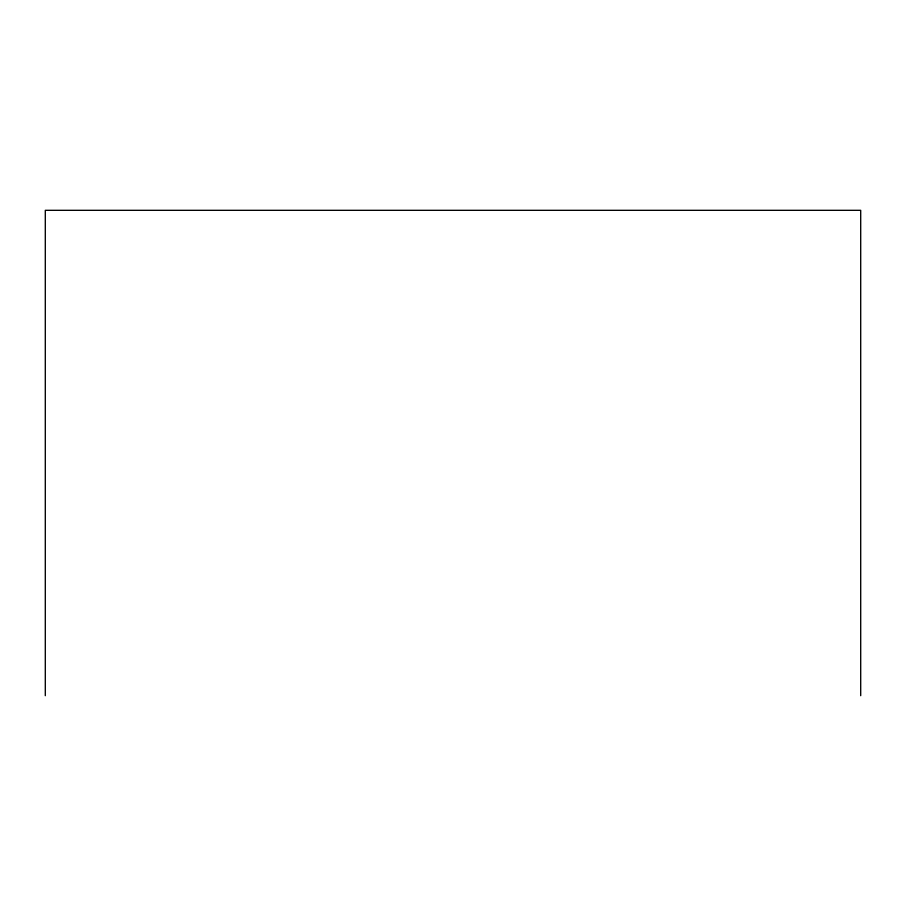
<?xml version="1.0" encoding="UTF-8"?>
<svg xmlns="http://www.w3.org/2000/svg" width="906" height="906" viewBox="0 0 906 906"><rect width="100%" height="100%" fill="white"/><g stroke="black" fill="none" stroke-linecap="round" stroke-linejoin="round"><path stroke-width="1.36" d="M860.7 695.683L860.7 210.317L45.3 210.317L45.3 695.683"/></g></svg>
